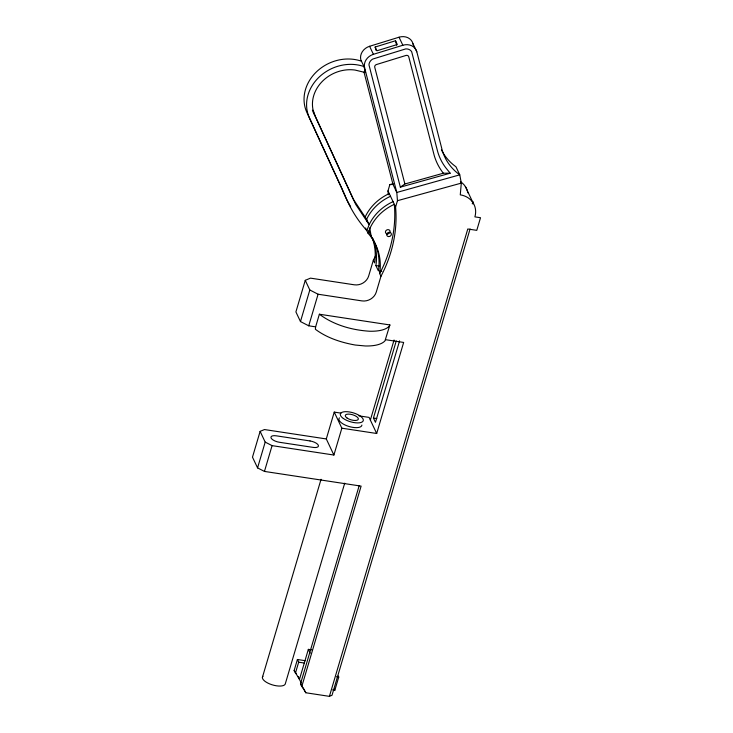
<?xml version="1.0" encoding="UTF-8"?>
<svg xmlns="http://www.w3.org/2000/svg" width="733" height="733" viewBox="0 0 733 733"><rect width="100%" height="100%" fill="white"/><g stroke="black" fill="none" stroke-linecap="round" stroke-linejoin="round"><path stroke-width="1.1" d="M441.458 149.935A59.685 51.796 -25.3 0 0 455.972 166.794L459.774 174.839L461.304 183.122L460.269 194.85A21.486 18.646 -25.3 0 1 474.892 216.867L480.518 217.728L476.771 230.354L467.782 228.989L329.41 696.35L305.798 692.758L300.475 683.962L359.197 485.631M260.123 431.37L265.19 442.1L272.08 445.637L333.9 455.037L326.295 438.948L264.476 429.547L260.123 431.37L252.482 457.163L257.558 467.892L264.448 471.42L361.112 486.116L301.739 686.647M375.663 255.588A143.604 124.619 -25.3 0 1 373.344 260.197L368.672 275.984A11.939 10.363 -25.3 0 1 354.314 284.807L310.48 278.137L305.258 280.336L295.903 311.91L300.466 321.567L308.73 325.809L315.63 326.854L315.364 329.264C326.927 337.931 341.092 342.485 355.184 345.023L365.217 345.967A41.799 16.41 16.5 0 0 384.981 340.845L389.883 324.948L319.368 314.228L315.63 326.854M300.466 321.567L309.821 289.984L305.258 280.336M257.558 467.892L265.19 442.1M264.448 471.42L272.08 445.637M308.73 325.809L318.085 294.226L309.821 289.984M388.261 194.776A143.604 124.619 -25.3 0 0 387.986 190.919L389.855 184.606L393.154 183.699M326.295 438.948L334.239 412.102L340.982 413.128M318.085 294.226L361.919 300.897A11.939 10.363 -25.3 0 0 376.276 292.073L380.949 276.286A143.604 124.619 -25.3 0 0 395.591 207.018L397.46 200.695L396.8 192.467L364.631 67.894L360.828 59.849A11.939 10.363 -25.3 0 1 369.597 46.28L399.045 37.209A11.939 10.363 -25.3 0 1 413.018 43.788L416.82 51.832L441.532 147.525A59.685 51.796 -25.3 0 0 459.774 174.839L396.8 192.467L392.998 184.423L363.962 71.981M262.396 677.411L321.054 479.281M333.9 455.037L341.853 428.191L334.239 412.102M344.712 483.166L285.403 683.477A11.93 4.682 16.5 0 1 271.943 684.741A11.93 4.682 16.5 0 1 262.909 676.284M311.717 649.869L308.346 649.356L299.467 679.354L294.135 670.558L297.406 659.498L305.276 660.699M295.399 673.233L298.67 662.183L297.406 659.498M370.357 420.082L394.07 340.002M399.577 340.882L375.461 422.327L373.436 418.039L396.26 340.937M341.853 428.191L376.689 433.487L403.654 342.439L385.512 339.681M472.281 203.737L472.904 201.639L473.005 203.902M470.073 228.989L332.022 695.25L329.41 696.35M332.599 689.863L334.853 690.211L338.747 677.054L338.234 675.982M389.883 324.948L389.342 326.112A41.799 16.41 16.5 0 1 369.579 331.234C351.822 330.116 333.744 324.966 319.368 314.228M400.337 187.153L404.891 183.983L443.355 173.217L450.172 173.199L445.746 167.738A64.458 55.937 -25.3 0 1 437.702 151.722L411.671 51.713A7.202 6.249 -25.3 0 0 405.706 48.909L372.712 59.071A7.202 6.249 -25.3 0 0 368.965 64.861L400.337 187.153L450.172 173.199M375.159 47.022L395.508 40.755L397.286 44.511L376.936 50.779L375.159 47.022L376.011 50.339M364.631 67.894A11.939 10.363 -25.3 0 1 373.399 54.324L402.848 45.254A11.939 10.363 -25.3 0 1 416.82 51.832M397.46 200.695L461.304 183.122M389.855 184.606L392.998 184.423M372.501 238.051A63.001 54.673 -25.3 0 1 375.882 265.557L379.254 266.07M379.538 271.091L381.792 271.439M358.968 415.858L369.084 417.398L376.689 433.487M373.436 418.039L376.808 418.552M298.67 662.183L304.296 663.035M336.493 676.706L338.747 677.054M365.556 72.594L355.029 70.056A34.708 30.117 -25.3 0 0 312.982 109.529L314.933 115.53L355.743 204.434L369.148 224.665L366.839 230.666A158.502 137.547 -25.3 0 1 344.483 194.19L309.408 117.802A40.709 35.321 -25.3 0 1 319.377 76.846A40.709 35.321 -25.3 0 1 363.999 66.556L365.556 72.594L364.713 70.808M443.355 173.217L442.833 172.567A69.232 60.079 -25.3 0 1 434.193 155.369L408.739 56.78A2.391 2.071 -25.3 0 0 405.945 55.461L376.496 64.531A2.391 2.071 -25.3 0 0 374.737 67.244L404.891 183.983M294.135 670.558L296.453 674.048M300.475 683.962L304.534 690.083M399.045 37.209L402.848 45.254M465.327 186.484L472.932 202.574M369.597 46.28L373.399 54.324M387.986 190.919L395.591 207.018M313.248 111.957L314.933 115.53M375.882 265.557L378.42 270.926A63.001 54.673 -25.3 0 0 371.219 236.356L368.681 230.996A63.001 54.673 -25.3 0 1 369.634 232.508M365.575 227.981L368.113 233.351A63.001 54.673 -25.3 0 1 379.685 273.601L380.949 276.286M373.344 260.197L374.609 262.881A63.001 54.673 -25.3 0 0 372.236 237.859M334.34 689.139L334.853 690.211M308.346 649.356L310.187 653.259M298.194 676.669L301.309 683.257M304.955 690.972L305.798 692.758M312.395 110.17L353.214 199.074L366.61 219.304L369.148 224.665A44.759 38.84 -25.3 0 1 393.053 201.648M413.018 43.788L413.54 45.803M395.508 40.755L396.654 45.171M369.707 227.853L371.219 236.356M366.986 221.43L366.61 219.304A44.759 38.84 -25.3 0 1 390.515 196.288M368.113 233.351A44.759 38.84 -25.3 0 1 394.317 204.333A143.604 124.619 -25.3 0 1 379.685 273.601M365.346 216.62A44.759 38.84 -25.3 0 1 389.25 193.604M361.91 425.067A11.93 4.682 16.5 0 1 348.45 426.322A11.93 4.682 16.5 0 1 339.416 417.865M460.416 181.647A21.486 18.646 -25.3 0 1 467.819 192.806M361.461 61.196A40.709 35.321 -25.3 0 0 316.839 71.486A40.709 35.321 -25.3 0 0 306.87 112.433L341.945 188.83A158.502 137.547 -25.3 0 0 350.612 206.614M310.032 440.954L276.314 435.823A7.165 2.813 16.5 0 0 271.091 438.013A7.165 2.813 16.5 0 0 279.355 442.265L313.073 447.387A7.165 2.813 16.5 0 0 318.296 445.197A7.165 2.813 16.5 0 0 310.032 440.954M346.984 417.975A6.808 2.675 16.5 0 0 358.08 419.661A6.808 2.675 16.5 0 0 350.365 414.237A6.808 2.675 16.5 0 0 346.984 417.975M387.345 233.9A2.391 2.071 -25.3 0 0 389.974 230.84A2.391 2.071 -25.3 0 0 385.998 230.574A2.391 2.071 -25.3 0 0 387.345 233.9M388.618 236.576A2.391 2.071 -25.3 0 0 391.239 233.525A2.391 2.071 -25.3 0 0 387.262 233.25A2.391 2.071 -25.3 0 0 388.618 236.576M343.356 418.488A11.93 4.682 16.5 0 0 362.808 421.448A11.93 4.682 16.5 0 0 349.284 411.928A11.93 4.682 16.5 0 0 343.356 418.488"/></g></svg>
